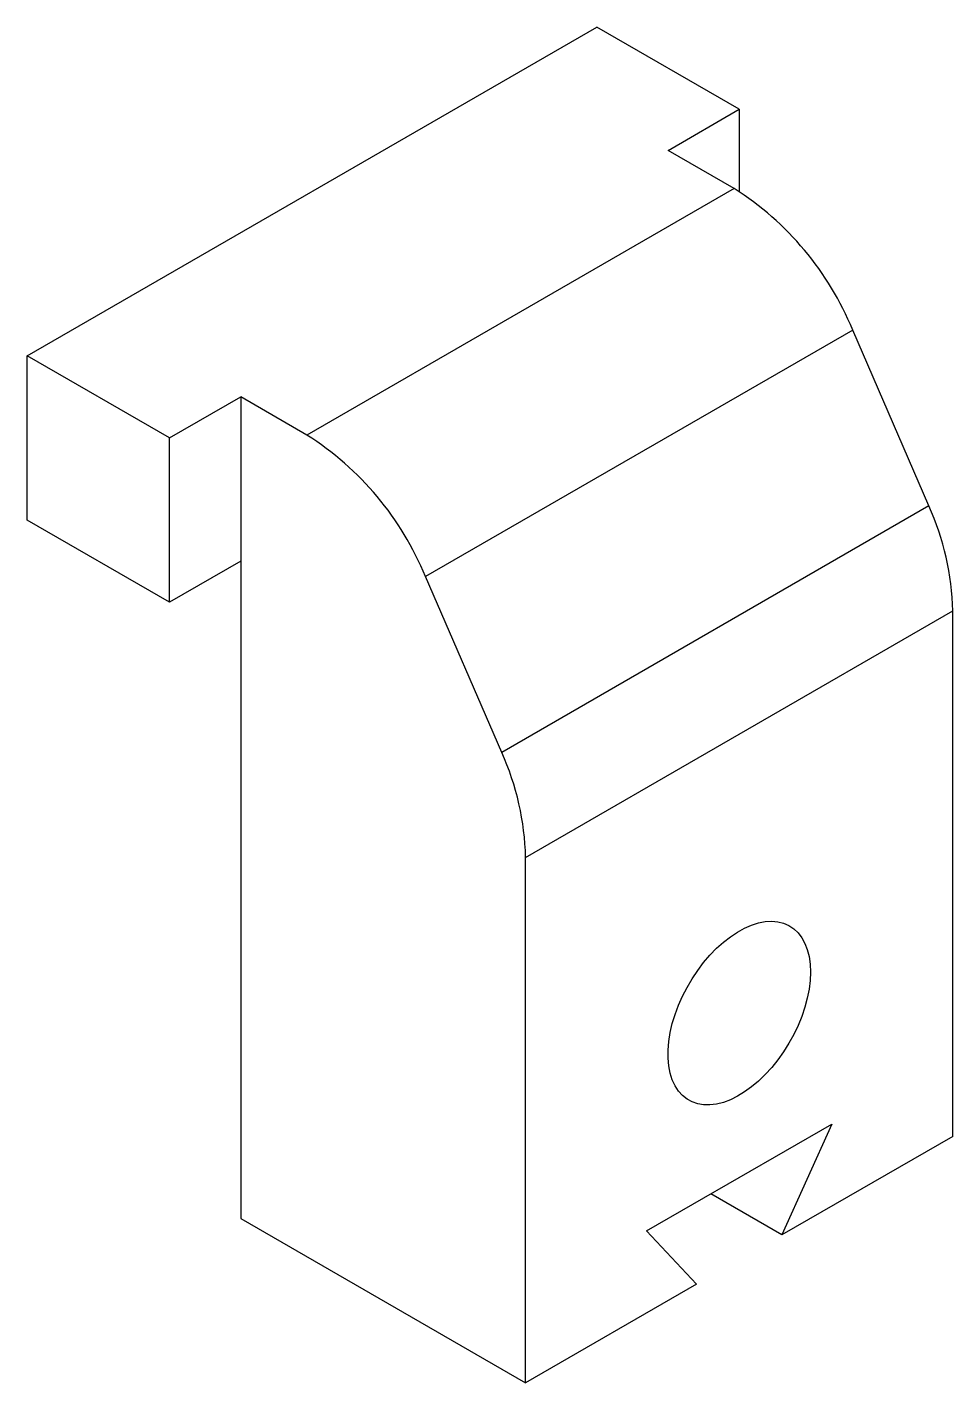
# Paper-space layout '_Isometric' of a CAD drawing. Header units: millimetres. Extents: x -38.9 to 7.1, y -36.7 to 30.6.
import ezdxf

# ---------------------------------------------------------------- set-up
doc = ezdxf.new("R2010")
doc.units = ezdxf.units.MM

psp = doc.layouts.new('_Isometric')

# ---------------------------------------------------------------- linework, layer by layer
at = {"color": 7, "linetype": 'Continuous', "lineweight": 25}
for p, q in [((-38.891, 14.29), (-10.607, 30.619)), ((-3.536, 26.537), (-10.607, 30.619)), ((-7.071, 24.496), (-3.536, 26.537)), ((-3.536, 26.537), (-3.536, 22.449)), ((-3.786, 22.599), (-7.071, 24.496)), ((-3.786, 22.599), (-24.999, 10.353)), ((2.097, 15.568), (-19.117, 3.322)), ((5.883, 6.827), (2.097, 15.568)), ((-31.82, 10.208), (-38.891, 14.29)), ((-38.891, 6.125), (-38.891, 14.29)), ((-31.82, 10.208), (-28.284, 12.249)), ((-28.284, 12.249), (-28.284, -28.578)), ((-24.999, 10.353), (-28.284, 12.249)), ((-31.82, 2.043), (-31.82, 10.208)), ((5.883, 6.827), (-15.33, -5.419)), ((-31.82, 2.043), (-38.891, 6.125)), ((-28.284, 4.084), (-31.82, 2.043)), ((-15.33, -5.419), (-19.117, 3.322)), ((-14.142, -10.636), (7.071, 1.61)), ((7.071, -24.496), (7.071, 1.61)), ((-14.142, -36.742), (-14.142, -10.636)), ((-8.132, -29.189), (1.061, -23.883)), ((1.061, -23.883), (-1.414, -29.394)), ((7.071, -24.496), (-1.414, -29.394)), ((-1.414, -29.394), (-4.95, -27.353)), ((-28.284, -28.578), (-14.142, -36.742)), ((-5.657, -31.843), (-8.132, -29.189)), ((-5.657, -31.843), (-14.142, -36.742))]:
    psp.add_line(p, q, dxfattribs=at)
at = {"color": 7, "linetype": 'Continuous', "lineweight": 25, "flags": 128}
psp.add_lwpolyline([(0, -16.329), (-0.018, -16.746), (-0.07, -17.179), (-0.157, -17.624), (-0.278, -18.076), (-0.431, -18.531), (-0.614, -18.984), (-0.827, -19.431), (-1.067, -19.868), (-1.331, -20.29), (-1.617, -20.693), (-1.923, -21.072), (-2.244, -21.425), (-2.578, -21.748), (-2.922, -22.037), (-3.271, -22.289), (-3.624, -22.503), (-3.975, -22.675), (-4.322, -22.805), (-4.662, -22.891), (-4.99, -22.931), (-5.303, -22.927), (-5.599, -22.877), (-5.875, -22.782), (-6.127, -22.644), (-6.354, -22.463), (-6.552, -22.241), (-6.721, -21.981), (-6.858, -21.685), (-6.962, -21.356), (-7.032, -20.997), (-7.067, -20.612), (-7.067, -20.205), (-7.032, -19.78), (-6.962, -19.341), (-6.858, -18.892), (-6.721, -18.438), (-6.552, -17.983), (-6.354, -17.532), (-6.127, -17.09), (-5.875, -16.66), (-5.599, -16.247), (-5.303, -15.855), (-4.99, -15.489), (-4.662, -15.15), (-4.322, -14.844), (-3.975, -14.573), (-3.624, -14.34), (-3.271, -14.147), (-2.922, -13.995), (-2.578, -13.888), (-2.244, -13.824), (-1.923, -13.806), (-1.617, -13.834), (-1.331, -13.906), (-1.067, -14.023), (-0.827, -14.183), (-0.614, -14.384), (-0.431, -14.625), (-0.278, -14.904), (-0.157, -15.217), (-0.07, -15.561), (-0.018, -15.933), (0, -16.329)], dxfattribs=at)
at = {"color": 7, "linetype": 'Continuous', "lineweight": 25}
for centre, radius, start, end in [((-11.916, 9.82), 15.146, 22.30301, 57.53554), ((-33.129, -2.426), 15.146, 22.30301, 57.53554), ((-6.329, 1.302), 13.404, 1.32008, 24.34475), ((-27.542, -10.945), 13.404, 1.32008, 24.34475)]:
    psp.add_arc(centre, radius, start, end, dxfattribs=at)

doc.saveas('drawing.dxf')
